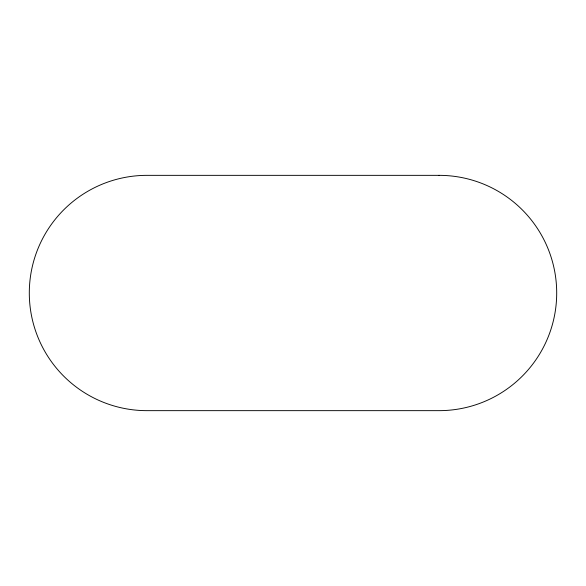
<?xml version="1.0" encoding="UTF-8"?>
<svg xmlns="http://www.w3.org/2000/svg" width="586" height="586" viewBox="0 0 586 586"><rect width="100%" height="100%" fill="white"/><g stroke="black" fill="none" stroke-linecap="round" stroke-linejoin="round"><path stroke-width="0.88" d="M439.046 175.346L146.954 175.346A117.654 117.654 0 0 0 29.3 293A117.654 117.654 0 0 0 146.954 410.654L439.046 410.654A117.654 117.654 0 0 0 556.7 293A117.654 117.654 0 0 0 439.046 175.346"/></g></svg>
